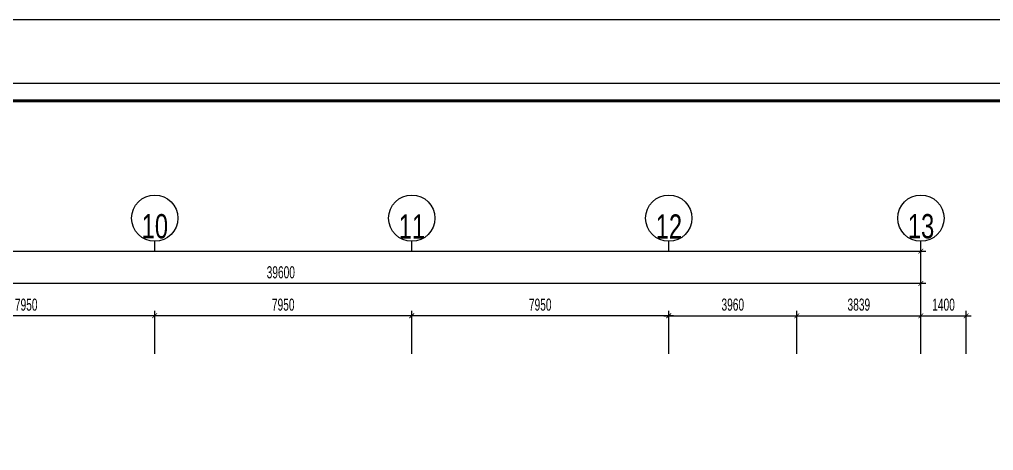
# Model space of a CAD drawing. Extents: x 71 to 3057337, y -14 to 345257.
# Drawn here: x 2999221 to 3029350, y 331925 to 345257 of the extents above; entities that cross this region are included whole.
import ezdxf

# ---------------------------------------------------------------- set-up
doc = ezdxf.new("R2010")
doc.units = 0
doc.header["$LTSCALE"] = 1000
doc.header["$MEASUREMENT"] = 0
doc.header["$PDMODE"] = 3
doc.layers.get('0').update_dxf_attribs({"linetype": 'CONTINUOUS'})
doc.layers.get('Defpoints').update_dxf_attribs({"linetype": 'CONTINUOUS'})
for name, color, linetype in [('12CHI', 1, 'CONTINUOUS'), ('CDC-KHUNGTEN', 7, 'CONTINUOUS'), ('CDC.02.DIM', 1, 'CONTINUOUS'), ('CDC.06.TEXT', 2, 'CONTINUOUS'), ('CDC.16.BIGTEXT', 6, 'CONTINUOUS')]:
    doc.layers.add(name, color=color, linetype=linetype)
doc.styles.add('ARIAL', font='arial.ttf', dxfattribs={"width": 0.6})
doc.dimstyles.new('D150', dxfattribs={"dimscale": 150, "dimtxt": 2.5, "dimasz": 1, "dimexe": 1, "dimexo": 0, "dimgap": 1, "dimtad": 1, "dimdec": 0, "dimdsep": 46, "dimtxsty": 'ARIAL', "dimblk": 'ARCHTICK', "dimcen": 1, "dimdle": 1, "dimclrd": 1, "dimclre": 1, "dimclrt": 2, "dimadec": 0, "dimazin": 0, "dimtfac": 0.00072, "dimtdec": 0, "dimtix": 1, "dimtmove": 2, "dimatfit": 3, "dimldrblk": 'ARCHTICK', "dimfxl": 1, "dimtolj": 1, "dimlwd": -1, "dimlwe": -1, "dimarcsym": 0})

# ---------------------------------------------------------------- blocks, each defined once
blk = doc.blocks.new('_ARCHTICK')
at = {"color": 0, "linetype": 'ByBlock', "const_width": 0.15}
blk.add_lwpolyline([(-0.5, -0.5), (0.5, 0.5)], dxfattribs=at)
blk = doc.blocks.new('*D309')
at = {"layer": 'CDC.02.DIM', "color": 1, "transparency": 16777216}
for p, q in [((3011354, 334920), (3011354, 336243)), ((3019304, 334920), (3019304, 336243)), ((3019454, 336093), (3011204, 336093))]:
    blk.add_line(p, q, dxfattribs=at)
at = {"layer": 'Defpoints', "color": 0, "transparency": 16777216}
for p in [(3011354, 336093), (3011354, 334920), (3019304, 334920)]:
    blk.add_point(p, dxfattribs=at)
at = {"layer": 'CDC.02.DIM', "color": 1, "transparency": 16777216, "xscale": 150, "yscale": 150, "zscale": 150, "rotation": 180}
blk.add_blockref('_ARCHTICK', (3011354, 336093), dxfattribs=at)
at = {"layer": 'CDC.02.DIM', "color": 1, "transparency": 16777216, "xscale": 150, "yscale": 150, "zscale": 150}
blk.add_blockref('_ARCHTICK', (3019304, 336093), dxfattribs=at)
at = {"layer": 'CDC.02.DIM', "color": 2, "transparency": 16777216, "insert": (3015329, 336435), "char_height": 375, "attachment_point": 5, "style": 'ARIAL'}
blk.add_mtext('\\A1;7950', dxfattribs=at)
blk = doc.blocks.new('*D310')
at = {"layer": 'CDC.02.DIM', "color": 1, "transparency": 16777216}
for p, q in [((3003404, 334920), (3003404, 336243)), ((3011354, 334920), (3011354, 336243)), ((3011504, 336093), (3003254, 336093))]:
    blk.add_line(p, q, dxfattribs=at)
at = {"layer": 'Defpoints', "color": 0, "transparency": 16777216}
for p in [(3003404, 336093), (3003404, 334920), (3011354, 334920)]:
    blk.add_point(p, dxfattribs=at)
at = {"layer": 'CDC.02.DIM', "color": 1, "transparency": 16777216, "xscale": 150, "yscale": 150, "zscale": 150, "rotation": 180}
blk.add_blockref('_ARCHTICK', (3003404, 336093), dxfattribs=at)
at = {"layer": 'CDC.02.DIM', "color": 1, "transparency": 16777216, "xscale": 150, "yscale": 150, "zscale": 150}
blk.add_blockref('_ARCHTICK', (3011354, 336093), dxfattribs=at)
at = {"layer": 'CDC.02.DIM', "color": 2, "transparency": 16777216, "insert": (3007379, 336435), "char_height": 375, "attachment_point": 5, "style": 'ARIAL'}
blk.add_mtext('\\A1;7950', dxfattribs=at)
blk = doc.blocks.new('*D311')
at = {"layer": 'CDC.02.DIM', "color": 1, "transparency": 16777216}
for p, q in [((2995454, 334920), (2995454, 336243)), ((3003404, 334920), (3003404, 336243)), ((3003554, 336093), (2995304, 336093))]:
    blk.add_line(p, q, dxfattribs=at)
at = {"layer": 'Defpoints', "color": 0, "transparency": 16777216}
for p in [(2995454, 336093), (2995454, 334920), (3003404, 334920)]:
    blk.add_point(p, dxfattribs=at)
at = {"layer": 'CDC.02.DIM', "color": 1, "transparency": 16777216, "xscale": 150, "yscale": 150, "zscale": 150, "rotation": 180}
blk.add_blockref('_ARCHTICK', (2995454, 336093), dxfattribs=at)
at = {"layer": 'CDC.02.DIM', "color": 1, "transparency": 16777216, "xscale": 150, "yscale": 150, "zscale": 150}
blk.add_blockref('_ARCHTICK', (3003404, 336093), dxfattribs=at)
at = {"layer": 'CDC.02.DIM', "color": 2, "transparency": 16777216, "insert": (2999429, 336435), "char_height": 375, "attachment_point": 5, "style": 'ARIAL'}
blk.add_mtext('\\A1;7950', dxfattribs=at)
blk = doc.blocks.new('*D313')
at = {"layer": 'CDC.02.DIM', "color": 1, "transparency": 16777216}
for p, q in [((2987504, 334920), (2987504, 337243)), ((3027104, 334920), (3027104, 337243)), ((3027254, 337093), (2987354, 337093))]:
    blk.add_line(p, q, dxfattribs=at)
at = {"layer": 'Defpoints', "color": 0, "transparency": 16777216}
for p in [(2987504, 337093), (2987504, 334920), (3027104, 334920)]:
    blk.add_point(p, dxfattribs=at)
at = {"layer": 'CDC.02.DIM', "color": 1, "transparency": 16777216, "xscale": 150, "yscale": 150, "zscale": 150, "rotation": 180}
blk.add_blockref('_ARCHTICK', (2987504, 337093), dxfattribs=at)
at = {"layer": 'CDC.02.DIM', "color": 1, "transparency": 16777216, "xscale": 150, "yscale": 150, "zscale": 150}
blk.add_blockref('_ARCHTICK', (3027104, 337093), dxfattribs=at)
at = {"layer": 'CDC.02.DIM', "color": 2, "transparency": 16777216, "insert": (3007304, 337435), "char_height": 375, "attachment_point": 5, "style": 'ARIAL'}
blk.add_mtext('\\A1;39600', dxfattribs=at)
blk = doc.blocks.new('*D315')
at = {"layer": 'CDC.02.DIM', "color": 1, "transparency": 16777216}
for p, q in [((2923024, 338093), (3027254, 338093)), ((2923174, 334920), (2923174, 338243)), ((3027104, 334920), (3027104, 338243))]:
    blk.add_line(p, q, dxfattribs=at)
at = {"layer": 'Defpoints', "color": 0, "transparency": 16777216}
for p in [(3027104, 338093), (2923174, 334920), (3027104, 334920)]:
    blk.add_point(p, dxfattribs=at)
at = {"layer": 'CDC.02.DIM', "color": 1, "transparency": 16777216, "xscale": 150, "yscale": 150, "zscale": 150, "rotation": 180}
blk.add_blockref('_ARCHTICK', (2923174, 338093), dxfattribs=at)
at = {"layer": 'CDC.02.DIM', "color": 1, "transparency": 16777216, "xscale": 150, "yscale": 150, "zscale": 150}
blk.add_blockref('_ARCHTICK', (3027104, 338093), dxfattribs=at)
at = {"layer": 'CDC.02.DIM', "color": 2, "transparency": 16777216, "insert": (2975139, 338435), "char_height": 375, "attachment_point": 5, "style": 'ARIAL'}
blk.add_mtext('\\A1;103930', dxfattribs=at)
blk = doc.blocks.new('*D324')
at = {"layer": 'CDC.02.DIM', "color": 1, "transparency": 16777216}
for p, q in [((3019304, 334920), (3019304, 336243)), ((3023265, 334920), (3023265, 336243)), ((3019154, 336093), (3023415, 336093))]:
    blk.add_line(p, q, dxfattribs=at)
at = {"layer": 'Defpoints', "color": 0, "transparency": 16777216}
for p in [(3023265, 336093), (3019304, 334920), (3023265, 334920)]:
    blk.add_point(p, dxfattribs=at)
at = {"layer": 'CDC.02.DIM', "color": 1, "transparency": 16777216, "xscale": 150, "yscale": 150, "zscale": 150, "rotation": 180}
blk.add_blockref('_ARCHTICK', (3019304, 336093), dxfattribs=at)
at = {"layer": 'CDC.02.DIM', "color": 1, "transparency": 16777216, "xscale": 150, "yscale": 150, "zscale": 150}
blk.add_blockref('_ARCHTICK', (3023265, 336093), dxfattribs=at)
at = {"layer": 'CDC.02.DIM', "color": 2, "transparency": 16777216, "insert": (3021285, 336435), "char_height": 375, "attachment_point": 5, "style": 'ARIAL'}
blk.add_mtext('\\A1;3960', dxfattribs=at)
blk = doc.blocks.new('*D325')
at = {"layer": 'CDC.02.DIM', "color": 1, "transparency": 16777216}
for p, q in [((3023265, 334920), (3023265, 336243)), ((3027104, 334920), (3027104, 336243)), ((3023115, 336093), (3027254, 336093))]:
    blk.add_line(p, q, dxfattribs=at)
at = {"layer": 'Defpoints', "color": 0, "transparency": 16777216}
for p in [(3027104, 336093), (3023265, 334920), (3027104, 334920)]:
    blk.add_point(p, dxfattribs=at)
at = {"layer": 'CDC.02.DIM', "color": 1, "transparency": 16777216, "xscale": 150, "yscale": 150, "zscale": 150, "rotation": 180}
blk.add_blockref('_ARCHTICK', (3023265, 336093), dxfattribs=at)
at = {"layer": 'CDC.02.DIM', "color": 1, "transparency": 16777216, "xscale": 150, "yscale": 150, "zscale": 150}
blk.add_blockref('_ARCHTICK', (3027104, 336093), dxfattribs=at)
at = {"layer": 'CDC.02.DIM', "color": 2, "transparency": 16777216, "insert": (3025184, 336435), "char_height": 375, "attachment_point": 5, "style": 'ARIAL'}
blk.add_mtext('\\A1;3839', dxfattribs=at)
blk = doc.blocks.new('*D267')
at = {"layer": 'CDC.02.DIM', "color": 1, "transparency": 16777216}
for p, q in [((3027104, 334920), (3027104, 336243)), ((3028504, 334920), (3028504, 336243)), ((3026954, 336093), (3028654, 336093))]:
    blk.add_line(p, q, dxfattribs=at)
at = {"layer": 'Defpoints', "color": 0, "transparency": 16777216}
for p in [(3028504, 336093), (3027104, 334920), (3028504, 334920)]:
    blk.add_point(p, dxfattribs=at)
at = {"layer": 'CDC.02.DIM', "color": 1, "transparency": 16777216, "xscale": 150, "yscale": 150, "zscale": 150, "rotation": 180}
blk.add_blockref('_ARCHTICK', (3027104, 336093), dxfattribs=at)
at = {"layer": 'CDC.02.DIM', "color": 1, "transparency": 16777216, "xscale": 150, "yscale": 150, "zscale": 150}
blk.add_blockref('_ARCHTICK', (3028504, 336093), dxfattribs=at)
at = {"layer": 'CDC.02.DIM', "color": 2, "transparency": 16777216, "insert": (3027804, 336435), "char_height": 375, "attachment_point": 5, "style": 'ARIAL'}
blk.add_mtext('\\A1;1400', dxfattribs=at)
blk = doc.blocks.new('KHUNG TEN')
at = {"layer": 'CDC-KHUNGTEN', "color": 8}
blk.add_lwpolyline([(75096, 1100), (83000, 1100), (83000, 58300), (3000, 58300), (3000, 1100), (75096, 1100)], dxfattribs=at)
at = {"layer": 'CDC-KHUNGTEN', "color": 255, "lineweight": 60}
blk.add_lwpolyline([(74900, 1400), (74900, 58000), (3300, 58000), (3300, 1400), (74900, 1400)], close=True, dxfattribs=at)
at = {"layer": 'Defpoints', "color": 1, "ltscale": 0.2}
blk.add_lwpolyline([(0, 0), (0, 59400), (84100, 59400), (84100, 0), (0, 0)], close=True, dxfattribs=at)

msp = doc.modelspace()

# ---------------------------------------------------------------- linework, layer by layer
at = {"layer": '12CHI'}
for p, q in [((3003404.4, 338093.3), (3003404.4, 338395.2)), ((3011354.4, 338093.3), (3011354.4, 338395.2)), ((3019304.4, 338093.3), (3019304.4, 338395.2)), ((3027104.2, 338093.3), (3027104.2, 338395.2))]:
    msp.add_line(p, q, dxfattribs=at)
for centre in [(3003404.4, 339111.1), (3011354.4, 339111.1), (3019304.4, 339111.1), (3027104.2, 339111.1)]:
    msp.add_circle(centre, 715.9, dxfattribs=at)

# ---------------------------------------------------------------- block references
at = {"layer": 'CDC.06.TEXT', "xscale": 1.799999996948813, "yscale": 1.799999996948813, "zscale": 1.799999996948813}
msp.add_blockref('KHUNG TEN', (2905956.6, 238336.7), dxfattribs=at)

# ---------------------------------------------------------------- texts
at = {"layer": 'CDC.16.BIGTEXT', "char_height": 750, "width": 696.96, "attachment_point": 8, "line_spacing_factor": 0.938532}
for s, insert in [('{\\fArial|b0|i0|c0|p34;\\W0.7;10}', (3003409.1, 338477.8)), ('{\\fArial|b0|i0|c0|p34;\\W0.7;11}', (3011359.1, 338477.8)), ('{\\fArial|b0|i0|c0|p34;\\W0.7;12}', (3019309.1, 338477.8)), ('{\\fArial|b0|i0|c0|p34;\\W0.7;13}', (3027108.8, 338477.8))]:
    msp.add_mtext(s, dxfattribs=dict(at, insert=insert))

# ---------------------------------------------------------------- dimensions: what is measured, and where the dimension line sits
at = {"layer": 'CDC.02.DIM'}
for base, p1, p2, picture, middle in [((3027104.2, 338093.3), (2923174.2, 334920.4), (3027104.2, 334920.4), '*D315', (2975139.2, 338434.9)), ((3023264.7, 336093.3), (3019304.4, 334920.4), (3023264.7, 334920.4), '*D324', (3021284.6, 336434.9)), ((3027104.1626, 336093.2903), (3023264.6873, 334920.3574), (3027104.1626, 334920.3574), '*D325', (3025184.425, 336434.8831)), ((3028504.3, 336093.3), (3027104.2, 334920.4), (3028504.3, 334920.4), '*D267', (3027804.2, 336434.8))]:
    dim = msp.add_linear_dim(base=base, p1=p1, p2=p2, dimstyle='D150', dxfattribs=at)
    dim.commit()
    dim.dimension.update_dxf_attribs({"geometry": picture, "text_midpoint": middle})
for base, p1, p2, picture, middle in [((2987504.5, 337093.3), (3027104.2, 334920.4), (2987504.5, 334920.4), '*D313', (3007304.3, 337434.9)), ((2995454.4, 336093.3), (3003404.4, 334920.4), (2995454.4, 334920.4), '*D311', (2999429.4, 336434.8)), ((3003404.4, 336093.3), (3011354.4, 334920.4), (3003404.4, 334920.4), '*D310', (3007379.4, 336434.8)), ((3011354.4, 336093.3), (3019304.4, 334920.4), (3011354.4, 334920.4), '*D309', (3015329.4, 336434.8))]:
    dim = msp.add_linear_dim(base=base, p1=p1, p2=p2, angle=180, dimstyle='D150', dxfattribs=at)
    dim.commit()
    dim.dimension.update_dxf_attribs({"geometry": picture, "text_midpoint": middle})

doc.saveas('drawing.dxf')
